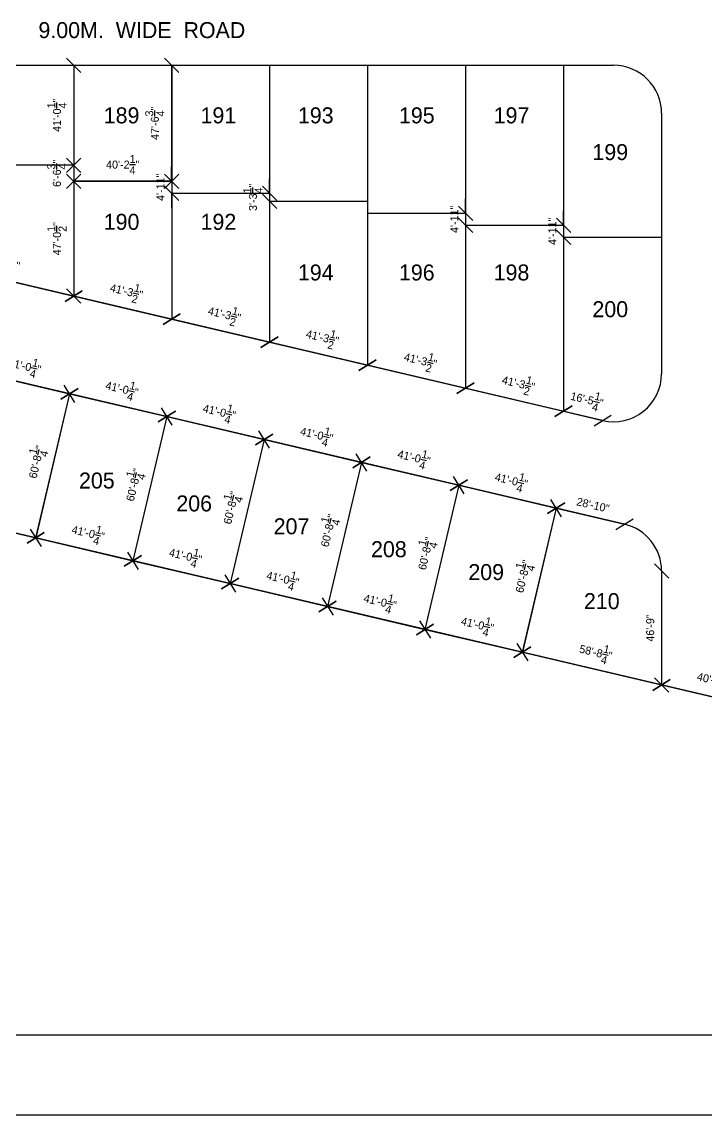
# Model space of a CAD drawing. Header units: inches. Extents: x 250 to 814, y -1477 to -285.
# Drawn here: x 535.48 to 544.03, y -866.9 to -853.23 of the extents above; entities that cross this region are included whole.
import ezdxf

# ---------------------------------------------------------------- set-up
doc = ezdxf.new("R2010")
doc.units = ezdxf.units.IN
doc.header["$MEASUREMENT"] = 0
doc.styles.get("Standard").update_dxf_attribs({"font": 'FRAMDCN.TTF', "height": 0.2})
doc.styles.add('style1', font='FRAMDCN.TTF', dxfattribs={"height": 0.1})
doc.dimstyles.new('Copy of 1000', dxfattribs={"dimtxt": 0.18, "dimasz": 0.18, "dimexe": 0.18, "dimexo": 0.0625, "dimgap": 0.09, "dimtad": 1, "dimtoh": 1, "dimlfac": 393.7, "dimzin": 0, "dimdsep": 46, "dimlunit": 4, "dimtxsty": 'Standard', "dimblk": 'OBLIQUE', "dimcen": 0.09, "dimse1": 1, "dimse2": 1, "dimadec": 0, "dimazin": 0, "dimtfac": 1, "dimtofl": 0, "dimtmove": 0, "dimatfit": 3, "dimfxl": 1, "dimtolj": 1, "dimtzin": 0, "dimarcsym": 0})

# ---------------------------------------------------------------- blocks, each defined once
blk = doc.blocks.new('_Oblique')
at = {"color": 0, "linetype": 'ByBlock', "lineweight": -2}
blk.add_line((-0.5, -0.5), (0.5, 0.5), dxfattribs=at)
blk = doc.blocks.new('*D268')
at = {"color": 0, "lineweight": -2, "transparency": 16777216}
blk.add_line((536.076, -857.881), (535.653, -859.682), dxfattribs=at)
at = {"layer": 'Defpoints', "color": 0, "transparency": 16777216}
for p in [(536.076, -857.881), (535.653, -859.682), (535.653, -859.682)]:
    blk.add_point(p, dxfattribs=at)
at = {"color": 0, "lineweight": -2, "transparency": 16777216, "xscale": 0.18, "yscale": 0.18, "zscale": 0.18}
for p, rotation in [((536.076, -857.881), 76.77577266893844), ((535.653, -859.682), 256.7757726689385)]:
    blk.add_blockref('_Oblique', p, dxfattribs=dict(at, rotation=rotation))
at = {"color": 0, "transparency": 16777216, "insert": (535.661, -858.734), "char_height": 0.1, "attachment_point": 5, "rotation": 76.7758, "style": 'style1'}
blk.add_mtext('\\A1;60\'-8{\\H1.000000x;\\S1/4;}"', dxfattribs=at)
blk = doc.blocks.new('*D269')
at = {"color": 0, "lineweight": -2, "transparency": 16777216}
blk.add_line((537.293, -858.167), (536.869, -859.968), dxfattribs=at)
at = {"layer": 'Defpoints', "color": 0, "transparency": 16777216}
for p in [(537.293, -858.167), (536.869, -859.968), (536.869, -859.968)]:
    blk.add_point(p, dxfattribs=at)
at = {"color": 0, "lineweight": -2, "transparency": 16777216, "xscale": 0.18, "yscale": 0.18, "zscale": 0.18}
for p, rotation in [((537.293, -858.167), 76.77577266893844), ((536.869, -859.968), 256.7757726689385)]:
    blk.add_blockref('_Oblique', p, dxfattribs=dict(at, rotation=rotation))
at = {"color": 0, "transparency": 16777216, "insert": (536.878, -859.02), "char_height": 0.1, "attachment_point": 5, "rotation": 76.7758, "style": 'style1'}
blk.add_mtext('\\A1;60\'-8{\\H1.000000x;\\S1/4;}"', dxfattribs=at)
blk = doc.blocks.new('*D270')
at = {"color": 0, "lineweight": -2, "transparency": 16777216}
blk.add_line((538.509, -858.453), (538.086, -860.254), dxfattribs=at)
at = {"layer": 'Defpoints', "color": 0, "transparency": 16777216}
for p in [(538.509, -858.453), (538.086, -860.254), (538.086, -860.254)]:
    blk.add_point(p, dxfattribs=at)
at = {"color": 0, "lineweight": -2, "transparency": 16777216, "xscale": 0.18, "yscale": 0.18, "zscale": 0.18}
for p, rotation in [((538.509, -858.453), 76.77577266893508), ((538.086, -860.254), 256.7757726689351)]:
    blk.add_blockref('_Oblique', p, dxfattribs=dict(at, rotation=rotation))
at = {"color": 0, "transparency": 16777216, "insert": (538.094, -859.306), "char_height": 0.1, "attachment_point": 5, "rotation": 76.7758, "style": 'style1'}
blk.add_mtext('\\A1;60\'-8{\\H1.000000x;\\S1/4;}"', dxfattribs=at)
blk = doc.blocks.new('*D271')
at = {"color": 0, "lineweight": -2, "transparency": 16777216}
blk.add_line((539.726, -858.739), (539.303, -860.54), dxfattribs=at)
at = {"layer": 'Defpoints', "color": 0, "transparency": 16777216}
for p in [(539.726, -858.739), (539.303, -860.54), (539.303, -860.54)]:
    blk.add_point(p, dxfattribs=at)
at = {"color": 0, "lineweight": -2, "transparency": 16777216, "xscale": 0.18, "yscale": 0.18, "zscale": 0.18}
for p, rotation in [((539.726, -858.739), 76.77577266893844), ((539.303, -860.54), 256.7757726689385)]:
    blk.add_blockref('_Oblique', p, dxfattribs=dict(at, rotation=rotation))
at = {"color": 0, "transparency": 16777216, "insert": (539.311, -859.592), "char_height": 0.1, "attachment_point": 5, "rotation": 76.7758, "style": 'style1'}
blk.add_mtext('\\A1;60\'-8{\\H1.000000x;\\S1/4;}"', dxfattribs=at)
blk = doc.blocks.new('*D272')
at = {"color": 0, "lineweight": -2, "transparency": 16777216}
blk.add_line((540.943, -859.025), (540.52, -860.826), dxfattribs=at)
at = {"layer": 'Defpoints', "color": 0, "transparency": 16777216}
for p in [(540.943, -859.025), (540.52, -860.826), (540.52, -860.826)]:
    blk.add_point(p, dxfattribs=at)
at = {"color": 0, "lineweight": -2, "transparency": 16777216, "xscale": 0.18, "yscale": 0.18, "zscale": 0.18}
for p, rotation in [((540.943, -859.025), 76.77577266893844), ((540.52, -860.826), 256.7757726689385)]:
    blk.add_blockref('_Oblique', p, dxfattribs=dict(at, rotation=rotation))
at = {"color": 0, "transparency": 16777216, "insert": (540.528, -859.878), "char_height": 0.1, "attachment_point": 5, "rotation": 76.7758, "style": 'style1'}
blk.add_mtext('\\A1;60\'-8{\\H1.000000x;\\S1/4;}"', dxfattribs=at)
blk = doc.blocks.new('*D273')
at = {"color": 0, "lineweight": -2, "transparency": 16777216}
blk.add_line((542.16, -859.311), (541.737, -861.112), dxfattribs=at)
at = {"layer": 'Defpoints', "color": 0, "transparency": 16777216}
for p in [(542.16, -859.311), (541.737, -861.112), (541.737, -861.112)]:
    blk.add_point(p, dxfattribs=at)
at = {"color": 0, "lineweight": -2, "transparency": 16777216, "xscale": 0.18, "yscale": 0.18, "zscale": 0.18}
for p, rotation in [((542.16, -859.311), 76.77577266893844), ((541.737, -861.112), 256.7757726689385)]:
    blk.add_blockref('_Oblique', p, dxfattribs=dict(at, rotation=rotation))
at = {"color": 0, "transparency": 16777216, "insert": (541.745, -860.164), "char_height": 0.1, "attachment_point": 5, "rotation": 76.7758, "style": 'style1'}
blk.add_mtext('\\A1;60\'-8{\\H1.000000x;\\S1/4;}"', dxfattribs=at)
blk = doc.blocks.new('*D725')
at = {"color": 0, "lineweight": -2, "transparency": 16777216}
blk.add_line((534.278, -856.226), (536.128, -856.661), dxfattribs=at)
at = {"layer": 'Defpoints', "color": 0, "transparency": 16777216}
for p in [(534.278, -856.226), (536.128, -856.661), (536.128, -856.661)]:
    blk.add_point(p, dxfattribs=at)
at = {"color": 0, "lineweight": -2, "transparency": 16777216, "xscale": 0.18, "yscale": 0.18, "zscale": 0.18}
for p, rotation in [((534.278, -856.226), 166.7757726689379), ((536.128, -856.661), 346.7757726689379)]:
    blk.add_blockref('_Oblique', p, dxfattribs=dict(at, rotation=rotation))
at = {"color": 0, "transparency": 16777216, "insert": (535.251, -856.24), "char_height": 0.1, "attachment_point": 5, "rotation": 346.7758, "style": 'style1'}
blk.add_mtext('\\A1;62\'-4{\\H1.000000x;\\S1/4;}"', dxfattribs=at)
blk = doc.blocks.new('*D726')
at = {"color": 0, "lineweight": -2, "transparency": 16777216}
blk.add_line((536.128, -856.661), (537.353, -856.949), dxfattribs=at)
at = {"layer": 'Defpoints', "color": 0, "transparency": 16777216}
for p in [(536.128, -856.661), (537.353, -856.949), (537.353, -856.949)]:
    blk.add_point(p, dxfattribs=at)
at = {"color": 0, "lineweight": -2, "transparency": 16777216, "xscale": 0.18, "yscale": 0.18, "zscale": 0.18}
for p, rotation in [((536.128, -856.661), 166.7757726689315), ((537.353, -856.949), 346.7757726689315)]:
    blk.add_blockref('_Oblique', p, dxfattribs=dict(at, rotation=rotation))
at = {"color": 0, "transparency": 16777216, "insert": (536.788, -856.601), "char_height": 0.1, "attachment_point": 5, "rotation": 346.7758, "style": 'style1'}
blk.add_mtext('\\A1;41\'-3{\\H1.000000x;\\S1/2;}"', dxfattribs=at)
blk = doc.blocks.new('*D727')
at = {"color": 0, "lineweight": -2, "transparency": 16777216}
blk.add_line((537.353, -856.949), (538.578, -857.237), dxfattribs=at)
at = {"layer": 'Defpoints', "color": 0, "transparency": 16777216}
for p in [(537.353, -856.949), (538.578, -857.237), (538.578, -857.237)]:
    blk.add_point(p, dxfattribs=at)
at = {"color": 0, "lineweight": -2, "transparency": 16777216, "xscale": 0.18, "yscale": 0.18, "zscale": 0.18}
for p, rotation in [((537.353, -856.949), 166.7757726689403), ((538.578, -857.237), 346.7757726689403)]:
    blk.add_blockref('_Oblique', p, dxfattribs=dict(at, rotation=rotation))
at = {"color": 0, "transparency": 16777216, "insert": (538.013, -856.889), "char_height": 0.1, "attachment_point": 5, "rotation": 346.7758, "style": 'style1'}
blk.add_mtext('\\A1;41\'-3{\\H1.000000x;\\S1/2;}"', dxfattribs=at)
blk = doc.blocks.new('*D728')
at = {"color": 0, "lineweight": -2, "transparency": 16777216}
blk.add_line((538.578, -857.237), (539.803, -857.525), dxfattribs=at)
at = {"layer": 'Defpoints', "color": 0, "transparency": 16777216}
for p in [(538.578, -857.237), (539.803, -857.525), (539.803, -857.525)]:
    blk.add_point(p, dxfattribs=at)
at = {"color": 0, "lineweight": -2, "transparency": 16777216, "xscale": 0.18, "yscale": 0.18, "zscale": 0.18}
for p, rotation in [((538.578, -857.237), 166.7757726689427), ((539.803, -857.525), 346.7757726689427)]:
    blk.add_blockref('_Oblique', p, dxfattribs=dict(at, rotation=rotation))
at = {"color": 0, "transparency": 16777216, "insert": (539.238, -857.177), "char_height": 0.1, "attachment_point": 5, "rotation": 346.7758, "style": 'style1'}
blk.add_mtext('\\A1;41\'-3{\\H1.000000x;\\S1/2;}"', dxfattribs=at)
blk = doc.blocks.new('*D729')
at = {"color": 0, "lineweight": -2, "transparency": 16777216}
blk.add_line((539.803, -857.525), (541.028, -857.812), dxfattribs=at)
at = {"layer": 'Defpoints', "color": 0, "transparency": 16777216}
for p in [(539.803, -857.525), (541.028, -857.812), (541.028, -857.812)]:
    blk.add_point(p, dxfattribs=at)
at = {"color": 0, "lineweight": -2, "transparency": 16777216, "xscale": 0.18, "yscale": 0.18, "zscale": 0.18}
for p, rotation in [((539.803, -857.525), 166.7757726689365), ((541.028, -857.812), 346.7757726689366)]:
    blk.add_blockref('_Oblique', p, dxfattribs=dict(at, rotation=rotation))
at = {"color": 0, "transparency": 16777216, "insert": (540.463, -857.465), "char_height": 0.1, "attachment_point": 5, "rotation": 346.7758, "style": 'style1'}
blk.add_mtext('\\A1;41\'-3{\\H1.000000x;\\S1/2;}"', dxfattribs=at)
blk = doc.blocks.new('*D730')
at = {"color": 0, "lineweight": -2, "transparency": 16777216}
blk.add_line((541.028, -857.812), (542.253, -858.1), dxfattribs=at)
at = {"layer": 'Defpoints', "color": 0, "transparency": 16777216}
for p in [(541.028, -857.812), (542.253, -858.1), (542.253, -858.1)]:
    blk.add_point(p, dxfattribs=at)
at = {"color": 0, "lineweight": -2, "transparency": 16777216, "xscale": 0.18, "yscale": 0.18, "zscale": 0.18}
for p, rotation in [((541.028, -857.812), 166.7757726689466), ((542.253, -858.1), 346.7757726689466)]:
    blk.add_blockref('_Oblique', p, dxfattribs=dict(at, rotation=rotation))
at = {"color": 0, "transparency": 16777216, "insert": (541.688, -857.753), "char_height": 0.1, "attachment_point": 5, "rotation": 346.7758, "style": 'style1'}
blk.add_mtext('\\A1;41\'-3{\\H1.000000x;\\S1/2;}"', dxfattribs=at)
blk = doc.blocks.new('*D731')
at = {"color": 0, "lineweight": -2, "transparency": 16777216}
blk.add_line((542.253, -858.1), (542.741, -858.215), dxfattribs=at)
at = {"layer": 'Defpoints', "color": 0, "transparency": 16777216}
for p in [(542.253, -858.1), (542.741, -858.215), (542.741, -858.215)]:
    blk.add_point(p, dxfattribs=at)
at = {"color": 0, "lineweight": -2, "transparency": 16777216, "xscale": 0.18, "yscale": 0.18, "zscale": 0.18}
for p, rotation in [((542.253, -858.1), 166.7757726689391), ((542.741, -858.215), 346.7757726689391)]:
    blk.add_blockref('_Oblique', p, dxfattribs=dict(at, rotation=rotation))
at = {"color": 0, "transparency": 16777216, "insert": (542.545, -857.954), "char_height": 0.1, "attachment_point": 5, "rotation": 346.7758, "style": 'style1'}
blk.add_mtext('\\A1;16\'-5{\\H1.000000x;\\S1/4;}"', dxfattribs=at)
blk = doc.blocks.new('*D734')
at = {"color": 0, "lineweight": -2, "transparency": 16777216}
blk.add_line((536.128, -855.027), (534.278, -855.027), dxfattribs=at)
at = {"layer": 'Defpoints', "color": 0, "transparency": 16777216}
for p in [(534.278, -855.027), (534.278, -855.027), (536.128, -855.027)]:
    blk.add_point(p, dxfattribs=at)
at = {"color": 0, "lineweight": -2, "transparency": 16777216, "xscale": 0.18, "yscale": 0.18, "zscale": 0.18, "rotation": 180}
blk.add_blockref('_Oblique', (534.278, -855.027), dxfattribs=at)
at = {"color": 0, "lineweight": -2, "transparency": 16777216, "xscale": 0.18, "yscale": 0.18, "zscale": 0.18}
blk.add_blockref('_Oblique', (536.128, -855.027), dxfattribs=at)
at = {"color": 0, "transparency": 16777216, "insert": (535.203, -854.818), "char_height": 0.1, "attachment_point": 5, "style": 'style1'}
blk.add_mtext('\\A1;60\'-8{\\H1.000000x;\\S1/4;}"', dxfattribs=at)
blk = doc.blocks.new('*D275')
at = {"color": 0, "lineweight": -2, "transparency": 16777216}
blk.add_line((536.128, -853.777), (536.128, -855.027), dxfattribs=at)
at = {"layer": 'Defpoints', "color": 0, "transparency": 16777216}
for p in [(536.128, -853.777), (536.128, -855.027), (536.128, -855.027)]:
    blk.add_point(p, dxfattribs=at)
at = {"color": 0, "lineweight": -2, "transparency": 16777216, "xscale": 0.18, "yscale": 0.18, "zscale": 0.18}
for p, rotation in [((536.128, -853.777), 90), ((536.128, -855.027), 270)]:
    blk.add_blockref('_Oblique', p, dxfattribs=dict(at, rotation=rotation))
at = {"color": 0, "transparency": 16777216, "insert": (535.919, -854.402), "char_height": 0.1, "attachment_point": 5, "rotation": 90, "style": 'style1'}
blk.add_mtext('\\A1;41\'-0{\\H1.000000x;\\S1/4;}"', dxfattribs=at)
blk = doc.blocks.new('*D735')
at = {"color": 0, "lineweight": -2, "transparency": 16777216}
blk.add_line((536.128, -855.027), (536.128, -855.227), dxfattribs=at)
at = {"layer": 'Defpoints', "color": 0, "transparency": 16777216}
for p in [(536.128, -855.027), (536.128, -855.227), (536.128, -855.227)]:
    blk.add_point(p, dxfattribs=at)
at = {"color": 0, "lineweight": -2, "transparency": 16777216, "xscale": 0.18, "yscale": 0.18, "zscale": 0.18}
for p, rotation in [((536.128, -855.027), 90), ((536.128, -855.227), 270)]:
    blk.add_blockref('_Oblique', p, dxfattribs=dict(at, rotation=rotation))
at = {"color": 0, "transparency": 16777216, "insert": (535.918, -855.127), "char_height": 0.1, "attachment_point": 5, "rotation": 90, "style": 'style1'}
blk.add_mtext('\\A1;6\'-6{\\H1.000000x;\\S3/4;}"', dxfattribs=at)
blk = doc.blocks.new('*D736')
at = {"color": 0, "lineweight": -2, "transparency": 16777216}
blk.add_line((536.128, -855.227), (536.128, -856.661), dxfattribs=at)
at = {"layer": 'Defpoints', "color": 0, "transparency": 16777216}
for p in [(536.128, -855.227), (536.128, -856.661), (536.128, -856.661)]:
    blk.add_point(p, dxfattribs=at)
at = {"color": 0, "lineweight": -2, "transparency": 16777216, "xscale": 0.18, "yscale": 0.18, "zscale": 0.18}
for p, rotation in [((536.128, -855.227), 90), ((536.128, -856.661), 270)]:
    blk.add_blockref('_Oblique', p, dxfattribs=dict(at, rotation=rotation))
at = {"color": 0, "transparency": 16777216, "insert": (535.919, -855.944), "char_height": 0.1, "attachment_point": 5, "rotation": 90, "style": 'style1'}
blk.add_mtext('\\A1;47\'-0{\\H1.000000x;\\S1/2;}"', dxfattribs=at)
blk = doc.blocks.new('*D737')
at = {"color": 0, "lineweight": -2, "transparency": 16777216}
blk.add_line((537.353, -855.227), (536.128, -855.227), dxfattribs=at)
at = {"layer": 'Defpoints', "color": 0, "transparency": 16777216}
for p in [(536.128, -855.227), (536.128, -855.227), (537.353, -855.227)]:
    blk.add_point(p, dxfattribs=at)
at = {"color": 0, "lineweight": -2, "transparency": 16777216, "xscale": 0.18, "yscale": 0.18, "zscale": 0.18, "rotation": 180}
blk.add_blockref('_Oblique', (536.128, -855.227), dxfattribs=at)
at = {"color": 0, "lineweight": -2, "transparency": 16777216, "xscale": 0.18, "yscale": 0.18, "zscale": 0.18}
blk.add_blockref('_Oblique', (537.353, -855.227), dxfattribs=at)
at = {"color": 0, "transparency": 16777216, "insert": (536.741, -855.018), "char_height": 0.1, "attachment_point": 5, "style": 'style1'}
blk.add_mtext('\\A1;40\'-2{\\H1.000000x;\\S1/4;}"', dxfattribs=at)
blk = doc.blocks.new('*D276')
at = {"color": 0, "lineweight": -2, "transparency": 16777216}
blk.add_line((537.353, -853.777), (537.353, -855.227), dxfattribs=at)
at = {"layer": 'Defpoints', "color": 0, "transparency": 16777216}
for p in [(537.353, -853.777), (537.353, -855.227), (537.353, -855.227)]:
    blk.add_point(p, dxfattribs=at)
at = {"color": 0, "lineweight": -2, "transparency": 16777216, "xscale": 0.18, "yscale": 0.18, "zscale": 0.18}
for p, rotation in [((537.353, -853.777), 90), ((537.353, -855.227), 270)]:
    blk.add_blockref('_Oblique', p, dxfattribs=dict(at, rotation=rotation))
at = {"color": 0, "transparency": 16777216, "insert": (537.143, -854.502), "char_height": 0.1, "attachment_point": 5, "rotation": 90, "style": 'style1'}
blk.add_mtext('\\A1;47\'-6{\\H1.000000x;\\S3/4;}"', dxfattribs=at)
blk = doc.blocks.new('*D738')
at = {"color": 0, "lineweight": -2, "transparency": 16777216}
for p, q in [((537.353, -855.227), (537.353, -855.047)), ((537.353, -855.377), (537.353, -855.557))]:
    blk.add_line(p, q, dxfattribs=at)
at = {"layer": 'Defpoints', "color": 0, "transparency": 16777216}
for p in [(537.353, -855.227), (537.353, -855.377), (537.353, -855.377)]:
    blk.add_point(p, dxfattribs=at)
at = {"color": 0, "lineweight": -2, "transparency": 16777216, "xscale": 0.18, "yscale": 0.18, "zscale": 0.18}
for p, rotation in [((537.353, -855.227), 270), ((537.353, -855.377), 90)]:
    blk.add_blockref('_Oblique', p, dxfattribs=dict(at, rotation=rotation))
at = {"color": 0, "transparency": 16777216, "insert": (537.212, -855.302), "char_height": 0.1, "attachment_point": 5, "rotation": 90, "style": 'style1'}
blk.add_mtext('\\A1;4\'-11"', dxfattribs=at)
blk = doc.blocks.new('*D740')
at = {"color": 0, "lineweight": -2, "transparency": 16777216}
for p, q in [((538.578, -855.377), (538.578, -855.197)), ((538.578, -855.477), (538.578, -855.657))]:
    blk.add_line(p, q, dxfattribs=at)
at = {"layer": 'Defpoints', "color": 0, "transparency": 16777216}
for p in [(538.578, -855.377), (538.578, -855.477), (538.578, -855.477)]:
    blk.add_point(p, dxfattribs=at)
at = {"color": 0, "lineweight": -2, "transparency": 16777216, "xscale": 0.18, "yscale": 0.18, "zscale": 0.18}
for p, rotation in [((538.578, -855.377), 270), ((538.578, -855.477), 90)]:
    blk.add_blockref('_Oblique', p, dxfattribs=dict(at, rotation=rotation))
at = {"color": 0, "transparency": 16777216, "insert": (538.369, -855.427), "char_height": 0.1, "attachment_point": 5, "rotation": 90, "style": 'style1'}
blk.add_mtext('\\A1;3\'-3{\\H1.000000x;\\S1/4;}"', dxfattribs=at)
blk = doc.blocks.new('*D747')
at = {"color": 0, "lineweight": -2, "transparency": 16777216}
for p, q in [((541.028, -855.627), (541.028, -855.447)), ((541.028, -855.777), (541.028, -855.957))]:
    blk.add_line(p, q, dxfattribs=at)
at = {"layer": 'Defpoints', "color": 0, "transparency": 16777216}
for p in [(541.028, -855.627), (541.028, -855.777), (541.028, -855.777)]:
    blk.add_point(p, dxfattribs=at)
at = {"color": 0, "lineweight": -2, "transparency": 16777216, "xscale": 0.18, "yscale": 0.18, "zscale": 0.18}
for p, rotation in [((541.028, -855.627), 270), ((541.028, -855.777), 90)]:
    blk.add_blockref('_Oblique', p, dxfattribs=dict(at, rotation=rotation))
at = {"color": 0, "transparency": 16777216, "insert": (540.887, -855.702), "char_height": 0.1, "attachment_point": 5, "rotation": 90, "style": 'style1'}
blk.add_mtext('\\A1;4\'-11"', dxfattribs=at)
blk = doc.blocks.new('*D749')
at = {"color": 0, "lineweight": -2, "transparency": 16777216}
for p, q in [((542.253, -855.777), (542.253, -855.597)), ((542.253, -855.927), (542.253, -856.107))]:
    blk.add_line(p, q, dxfattribs=at)
at = {"layer": 'Defpoints', "color": 0, "transparency": 16777216}
for p in [(542.253, -855.777), (542.253, -855.927), (542.253, -855.927)]:
    blk.add_point(p, dxfattribs=at)
at = {"color": 0, "lineweight": -2, "transparency": 16777216, "xscale": 0.18, "yscale": 0.18, "zscale": 0.18}
for p, rotation in [((542.253, -855.777), 270), ((542.253, -855.927), 90)]:
    blk.add_blockref('_Oblique', p, dxfattribs=dict(at, rotation=rotation))
at = {"color": 0, "transparency": 16777216, "insert": (542.112, -855.852), "char_height": 0.1, "attachment_point": 5, "rotation": 90, "style": 'style1'}
blk.add_mtext('\\A1;4\'-11"', dxfattribs=at)
blk = doc.blocks.new('*D283')
at = {"color": 0, "lineweight": -2, "transparency": 16777216}
blk.add_line((534.859, -857.595), (536.076, -857.881), dxfattribs=at)
at = {"layer": 'Defpoints', "color": 0, "transparency": 16777216}
for p in [(534.859, -857.595), (536.076, -857.881), (536.076, -857.881)]:
    blk.add_point(p, dxfattribs=at)
at = {"color": 0, "lineweight": -2, "transparency": 16777216, "xscale": 0.18, "yscale": 0.18, "zscale": 0.18}
for p, rotation in [((534.859, -857.595), 166.7757726689345), ((536.076, -857.881), 346.7757726689346)]:
    blk.add_blockref('_Oblique', p, dxfattribs=dict(at, rotation=rotation))
at = {"color": 0, "transparency": 16777216, "insert": (535.515, -857.535), "char_height": 0.1, "attachment_point": 5, "rotation": 346.7758, "style": 'style1'}
blk.add_mtext('\\A1;41\'-0{\\H1.000000x;\\S1/4;}"', dxfattribs=at)
blk = doc.blocks.new('*D284')
at = {"color": 0, "lineweight": -2, "transparency": 16777216}
blk.add_line((536.076, -857.881), (537.293, -858.167), dxfattribs=at)
at = {"layer": 'Defpoints', "color": 0, "transparency": 16777216}
for p in [(536.076, -857.881), (537.293, -858.167), (537.293, -858.167)]:
    blk.add_point(p, dxfattribs=at)
at = {"color": 0, "lineweight": -2, "transparency": 16777216, "xscale": 0.18, "yscale": 0.18, "zscale": 0.18}
for p, rotation in [((536.076, -857.881), 166.7757726689402), ((537.293, -858.167), 346.7757726689403)]:
    blk.add_blockref('_Oblique', p, dxfattribs=dict(at, rotation=rotation))
at = {"color": 0, "transparency": 16777216, "insert": (536.732, -857.821), "char_height": 0.1, "attachment_point": 5, "rotation": 346.7758, "style": 'style1'}
blk.add_mtext('\\A1;41\'-0{\\H1.000000x;\\S1/4;}"', dxfattribs=at)
blk = doc.blocks.new('*D285')
at = {"color": 0, "lineweight": -2, "transparency": 16777216}
blk.add_line((537.293, -858.167), (538.509, -858.453), dxfattribs=at)
at = {"layer": 'Defpoints', "color": 0, "transparency": 16777216}
for p in [(537.293, -858.167), (538.509, -858.453), (538.509, -858.453)]:
    blk.add_point(p, dxfattribs=at)
at = {"color": 0, "lineweight": -2, "transparency": 16777216, "xscale": 0.18, "yscale": 0.18, "zscale": 0.18}
for p, rotation in [((537.293, -858.167), 166.7757726689232), ((538.509, -858.453), 346.7757726689232)]:
    blk.add_blockref('_Oblique', p, dxfattribs=dict(at, rotation=rotation))
at = {"color": 0, "transparency": 16777216, "insert": (537.949, -858.107), "char_height": 0.1, "attachment_point": 5, "rotation": 346.7758, "style": 'style1'}
blk.add_mtext('\\A1;41\'-0{\\H1.000000x;\\S1/4;}"', dxfattribs=at)
blk = doc.blocks.new('*D286')
at = {"color": 0, "lineweight": -2, "transparency": 16777216}
blk.add_line((538.509, -858.453), (539.726, -858.739), dxfattribs=at)
at = {"layer": 'Defpoints', "color": 0, "transparency": 16777216}
for p in [(538.509, -858.453), (539.726, -858.739), (539.726, -858.739)]:
    blk.add_point(p, dxfattribs=at)
at = {"color": 0, "lineweight": -2, "transparency": 16777216, "xscale": 0.18, "yscale": 0.18, "zscale": 0.18}
for p, rotation in [((538.509, -858.453), 166.775772668922), ((539.726, -858.739), 346.775772668922)]:
    blk.add_blockref('_Oblique', p, dxfattribs=dict(at, rotation=rotation))
at = {"color": 0, "transparency": 16777216, "insert": (539.166, -858.393), "char_height": 0.1, "attachment_point": 5, "rotation": 346.7758, "style": 'style1'}
blk.add_mtext('\\A1;41\'-0{\\H1.000000x;\\S1/4;}"', dxfattribs=at)
blk = doc.blocks.new('*D287')
at = {"color": 0, "lineweight": -2, "transparency": 16777216}
blk.add_line((539.726, -858.739), (540.943, -859.025), dxfattribs=at)
at = {"layer": 'Defpoints', "color": 0, "transparency": 16777216}
for p in [(539.726, -858.739), (540.943, -859.025), (540.943, -859.025)]:
    blk.add_point(p, dxfattribs=at)
at = {"color": 0, "lineweight": -2, "transparency": 16777216, "xscale": 0.18, "yscale": 0.18, "zscale": 0.18}
for p, rotation in [((539.726, -858.739), 166.7757726689372), ((540.943, -859.025), 346.7757726689372)]:
    blk.add_blockref('_Oblique', p, dxfattribs=dict(at, rotation=rotation))
at = {"color": 0, "transparency": 16777216, "insert": (540.383, -858.679), "char_height": 0.1, "attachment_point": 5, "rotation": 346.7758, "style": 'style1'}
blk.add_mtext('\\A1;41\'-0{\\H1.000000x;\\S1/4;}"', dxfattribs=at)
blk = doc.blocks.new('*D288')
at = {"color": 0, "lineweight": -2, "transparency": 16777216}
blk.add_line((540.943, -859.025), (542.16, -859.311), dxfattribs=at)
at = {"layer": 'Defpoints', "color": 0, "transparency": 16777216}
for p in [(540.943, -859.025), (542.16, -859.311), (542.16, -859.311)]:
    blk.add_point(p, dxfattribs=at)
at = {"color": 0, "lineweight": -2, "transparency": 16777216, "xscale": 0.18, "yscale": 0.18, "zscale": 0.18}
for p, rotation in [((540.943, -859.025), 166.7757726689321), ((542.16, -859.311), 346.7757726689322)]:
    blk.add_blockref('_Oblique', p, dxfattribs=dict(at, rotation=rotation))
at = {"color": 0, "transparency": 16777216, "insert": (541.599, -858.965), "char_height": 0.1, "attachment_point": 5, "rotation": 346.7758, "style": 'style1'}
blk.add_mtext('\\A1;41\'-0{\\H1.000000x;\\S1/4;}"', dxfattribs=at)
blk = doc.blocks.new('*D758')
at = {"color": 0, "lineweight": -2, "transparency": 16777216}
blk.add_line((542.16, -859.311), (543.015, -859.512), dxfattribs=at)
at = {"layer": 'Defpoints', "color": 0, "transparency": 16777216}
for p in [(542.16, -859.311), (543.015, -859.512), (543.015, -859.512)]:
    blk.add_point(p, dxfattribs=at)
at = {"color": 0, "lineweight": -2, "transparency": 16777216, "xscale": 0.18, "yscale": 0.18, "zscale": 0.18}
for p, rotation in [((542.16, -859.311), 166.7757726689445), ((543.015, -859.512), 346.7757726689445)]:
    blk.add_blockref('_Oblique', p, dxfattribs=dict(at, rotation=rotation))
at = {"color": 0, "transparency": 16777216, "insert": (542.62, -859.273), "char_height": 0.1, "attachment_point": 5, "rotation": 346.7758, "style": 'style1'}
blk.add_mtext('\\A1;28\'-10"', dxfattribs=at)
blk = doc.blocks.new('*D759')
at = {"color": 0, "lineweight": -2, "transparency": 16777216}
blk.add_line((543.478, -860.096), (543.478, -861.521), dxfattribs=at)
at = {"layer": 'Defpoints', "color": 0, "transparency": 16777216}
for p in [(543.478, -860.096), (543.478, -861.521), (543.478, -861.521)]:
    blk.add_point(p, dxfattribs=at)
at = {"color": 0, "lineweight": -2, "transparency": 16777216, "xscale": 0.18, "yscale": 0.18, "zscale": 0.18}
for p, rotation in [((543.478, -860.096), 90), ((543.478, -861.521), 270)]:
    blk.add_blockref('_Oblique', p, dxfattribs=dict(at, rotation=rotation))
at = {"color": 0, "transparency": 16777216, "insert": (543.336, -860.809), "char_height": 0.1, "attachment_point": 5, "rotation": 90, "style": 'style1'}
blk.add_mtext('\\A1;46\'-9"', dxfattribs=at)
blk = doc.blocks.new('*D762')
at = {"color": 0, "lineweight": -2, "transparency": 16777216}
blk.add_line((534.436, -859.396), (535.653, -859.682), dxfattribs=at)
at = {"layer": 'Defpoints', "color": 0, "transparency": 16777216}
for p in [(534.436, -859.396), (535.653, -859.682), (535.653, -859.682)]:
    blk.add_point(p, dxfattribs=at)
at = {"color": 0, "lineweight": -2, "transparency": 16777216, "xscale": 0.18, "yscale": 0.18, "zscale": 0.18}
for p, rotation in [((534.436, -859.396), 166.7757726689345), ((535.653, -859.682), 346.7757726689346)]:
    blk.add_blockref('_Oblique', p, dxfattribs=dict(at, rotation=rotation))
at = {"color": 0, "transparency": 16777216, "insert": (535.092, -859.336), "char_height": 0.1, "attachment_point": 5, "rotation": 346.7758, "style": 'style1'}
blk.add_mtext('\\A1;41\'-0{\\H1.000000x;\\S1/4;}"', dxfattribs=at)
blk = doc.blocks.new('*D290')
at = {"color": 0, "lineweight": -2, "transparency": 16777216}
blk.add_line((535.653, -859.682), (536.869, -859.968), dxfattribs=at)
at = {"layer": 'Defpoints', "color": 0, "transparency": 16777216}
for p in [(535.653, -859.682), (536.869, -859.968), (536.869, -859.968)]:
    blk.add_point(p, dxfattribs=at)
at = {"color": 0, "lineweight": -2, "transparency": 16777216, "xscale": 0.18, "yscale": 0.18, "zscale": 0.18}
for p, rotation in [((535.653, -859.682), 166.7757726689361), ((536.869, -859.968), 346.7757726689361)]:
    blk.add_blockref('_Oblique', p, dxfattribs=dict(at, rotation=rotation))
at = {"color": 0, "transparency": 16777216, "insert": (536.309, -859.622), "char_height": 0.1, "attachment_point": 5, "rotation": 346.7758, "style": 'style1'}
blk.add_mtext('\\A1;41\'-0{\\H1.000000x;\\S1/4;}"', dxfattribs=at)
blk = doc.blocks.new('*D291')
at = {"color": 0, "lineweight": -2, "transparency": 16777216}
blk.add_line((536.869, -859.968), (538.086, -860.254), dxfattribs=at)
at = {"layer": 'Defpoints', "color": 0, "transparency": 16777216}
for p in [(536.869, -859.968), (538.086, -860.254), (538.086, -860.254)]:
    blk.add_point(p, dxfattribs=at)
at = {"color": 0, "lineweight": -2, "transparency": 16777216, "xscale": 0.18, "yscale": 0.18, "zscale": 0.18}
for p, rotation in [((536.869, -859.968), 166.7757726689384), ((538.086, -860.254), 346.7757726689384)]:
    blk.add_blockref('_Oblique', p, dxfattribs=dict(at, rotation=rotation))
at = {"color": 0, "transparency": 16777216, "insert": (537.526, -859.908), "char_height": 0.1, "attachment_point": 5, "rotation": 346.7758, "style": 'style1'}
blk.add_mtext('\\A1;41\'-0{\\H1.000000x;\\S1/4;}"', dxfattribs=at)
blk = doc.blocks.new('*D763')
at = {"color": 0, "lineweight": -2, "transparency": 16777216}
blk.add_line((538.086, -860.254), (539.303, -860.54), dxfattribs=at)
at = {"layer": 'Defpoints', "color": 0, "transparency": 16777216}
for p in [(538.086, -860.254), (539.303, -860.54), (539.303, -860.54)]:
    blk.add_point(p, dxfattribs=at)
at = {"color": 0, "lineweight": -2, "transparency": 16777216, "xscale": 0.18, "yscale": 0.18, "zscale": 0.18}
for p, rotation in [((538.086, -860.254), 166.7757726689447), ((539.303, -860.54), 346.7757726689447)]:
    blk.add_blockref('_Oblique', p, dxfattribs=dict(at, rotation=rotation))
at = {"color": 0, "transparency": 16777216, "insert": (538.743, -860.194), "char_height": 0.1, "attachment_point": 5, "rotation": 346.7758, "style": 'style1'}
blk.add_mtext('\\A1;41\'-0{\\H1.000000x;\\S1/4;}"', dxfattribs=at)
blk = doc.blocks.new('*D292')
at = {"color": 0, "lineweight": -2, "transparency": 16777216}
blk.add_line((539.303, -860.54), (540.52, -860.826), dxfattribs=at)
at = {"layer": 'Defpoints', "color": 0, "transparency": 16777216}
for p in [(539.303, -860.54), (540.52, -860.826), (540.52, -860.826)]:
    blk.add_point(p, dxfattribs=at)
at = {"color": 0, "lineweight": -2, "transparency": 16777216, "xscale": 0.18, "yscale": 0.18, "zscale": 0.18}
for p, rotation in [((539.303, -860.54), 166.7757726689256), ((540.52, -860.826), 346.7757726689256)]:
    blk.add_blockref('_Oblique', p, dxfattribs=dict(at, rotation=rotation))
at = {"color": 0, "transparency": 16777216, "insert": (539.959, -860.48), "char_height": 0.1, "attachment_point": 5, "rotation": 346.7758, "style": 'style1'}
blk.add_mtext('\\A1;41\'-0{\\H1.000000x;\\S1/4;}"', dxfattribs=at)
blk = doc.blocks.new('*D764')
at = {"color": 0, "lineweight": -2, "transparency": 16777216}
blk.add_line((540.52, -860.826), (541.737, -861.112), dxfattribs=at)
at = {"layer": 'Defpoints', "color": 0, "transparency": 16777216}
for p in [(540.52, -860.826), (541.737, -861.112), (541.737, -861.112)]:
    blk.add_point(p, dxfattribs=at)
at = {"color": 0, "lineweight": -2, "transparency": 16777216, "xscale": 0.18, "yscale": 0.18, "zscale": 0.18}
for p, rotation in [((540.52, -860.826), 166.7757726689548), ((541.737, -861.112), 346.7757726689549)]:
    blk.add_blockref('_Oblique', p, dxfattribs=dict(at, rotation=rotation))
at = {"color": 0, "transparency": 16777216, "insert": (541.176, -860.766), "char_height": 0.1, "attachment_point": 5, "rotation": 346.7758, "style": 'style1'}
blk.add_mtext('\\A1;41\'-0{\\H1.000000x;\\S1/4;}"', dxfattribs=at)
blk = doc.blocks.new('*D293')
at = {"color": 0, "lineweight": -2, "transparency": 16777216}
blk.add_line((541.737, -861.112), (543.478, -861.521), dxfattribs=at)
at = {"layer": 'Defpoints', "color": 0, "transparency": 16777216}
for p in [(541.737, -861.112), (543.478, -861.521), (543.478, -861.521)]:
    blk.add_point(p, dxfattribs=at)
at = {"color": 0, "lineweight": -2, "transparency": 16777216, "xscale": 0.18, "yscale": 0.18, "zscale": 0.18}
for p, rotation in [((541.737, -861.112), 166.7757726689394), ((543.478, -861.521), 346.7757726689395)]:
    blk.add_blockref('_Oblique', p, dxfattribs=dict(at, rotation=rotation))
at = {"color": 0, "transparency": 16777216, "insert": (542.655, -861.113), "char_height": 0.1, "attachment_point": 5, "rotation": 346.7758, "style": 'style1'}
blk.add_mtext('\\A1;58\'-8{\\H1.000000x;\\S1/4;}"', dxfattribs=at)
blk = doc.blocks.new('*D765')
at = {"color": 0, "lineweight": -2, "transparency": 16777216}
blk.add_line((543.478, -861.521), (544.678, -861.803), dxfattribs=at)
at = {"layer": 'Defpoints', "color": 0, "transparency": 16777216}
for p in [(543.478, -861.521), (544.678, -861.803), (544.678, -861.803)]:
    blk.add_point(p, dxfattribs=at)
at = {"color": 0, "lineweight": -2, "transparency": 16777216, "xscale": 0.18, "yscale": 0.18, "zscale": 0.18}
for p, rotation in [((543.478, -861.521), 166.7757726689355), ((544.678, -861.803), 346.7757726689355)]:
    blk.add_blockref('_Oblique', p, dxfattribs=dict(at, rotation=rotation))
at = {"color": 0, "transparency": 16777216, "insert": (544.126, -861.459), "char_height": 0.1, "attachment_point": 5, "rotation": 346.7758, "style": 'style1'}
blk.add_mtext('\\A1;40\'-5{\\H1.000000x;\\S1/4;}"', dxfattribs=at)
blk = doc.blocks.new('1234')
at = {"color": 1}
for p, q in [((531.028091, -853.776861), (542.878091, -853.776861)), ((536.128091, -853.776861), (536.128091, -856.660908)), ((537.353091, -853.776861), (537.353091, -856.948775)), ((538.578091, -853.776861), (538.578091, -857.236643)), ((539.803091, -853.776861), (539.803091, -857.524511)), ((541.028091, -853.776861), (541.028091, -857.812378)), ((542.253091, -853.776861), (542.253091, -858.100246)), ((543.478091, -854.376861), (543.478091, -857.630773)), ((536.128091, -855.026861), (534.278091, -855.026861)), ((536.128091, -855.226861), (537.353091, -855.226861)), ((542.740833, -858.214863), (531.040833, -855.465433)), ((537.353091, -855.376861), (538.578091, -855.376861)), ((538.578091, -855.476861), (539.803091, -855.476861)), ((539.803091, -855.626861), (541.028091, -855.626861)), ((541.028091, -855.776861), (542.253091, -855.776861)), ((542.253091, -855.926861), (543.478091, -855.926861)), ((543.015348, -859.51206), (531.315348, -856.76263)), ((536.075772, -857.881301), (535.652562, -859.682243)), ((537.292625, -858.167254), (536.869415, -859.968197)), ((538.509478, -858.453208), (538.086267, -860.25415)), ((539.726331, -858.739161), (539.30312, -860.540103)), ((540.943184, -859.025114), (540.519973, -860.826056)), ((542.160037, -859.311067), (541.736826, -861.112009)), ((543.478091, -860.09615), (543.478091, -861.521196))]:
    blk.add_line(p, q, dxfattribs=at)
blk.add_line((553.585453, -863.896366), (512.315178, -854.198098))
for centre, start, end in [((542.878091, -854.376861), 0, 90), ((542.878091, -857.630773), 256.7757727, 0), ((542.878091, -860.09615), 0, 76.7757727)]:
    blk.add_arc(centre, 0.6, start, end, dxfattribs=at)
at = {"insert": (536.980412, -853.2374), "char_height": 0.2, "width": 4.31634683, "attachment_point": 2}
blk.add_mtext('9.00M.  WIDE  ROAD', dxfattribs=at)
at = {"color": 1, "char_height": 0.2, "width": 1.17971751, "attachment_point": 2}
for s, insert in [('189', (536.726833, -854.302667)), ('191', (537.937341, -854.302667)), ('193', (539.154323, -854.302667)), ('195', (540.417479, -854.302667)), ('197', (541.601685, -854.302667)), ('199', (542.836138, -854.76179)), ('190', (536.726833, -855.633135)), ('192', (537.937341, -855.633135)), ('194', (539.154323, -856.266272)), ('196', (540.417479, -856.266272)), ('198', (541.601685, -856.266272)), ('200', (542.836138, -856.725396)), ('205', (536.417758, -858.866136)), ('206', (537.63461, -859.152089)), ('207', (538.851463, -859.438042)), ('208', (540.068316, -859.723995)), ('209', (541.285169, -860.009948)), ('210', (542.73015, -860.373067))]:
    blk.add_mtext(s, dxfattribs=dict(at, insert=insert))
at = {"color": 4}
for p1, p2, picture, middle in [((536.1280908221, -853.7768608556), (536.1280908221, -855.0268608556), '*D275', (535.9190432031, -854.4018608556)), ((537.3530908221, -853.7768608556), (537.3530908221, -855.2268608556), '*D276', (537.1427611518, -854.5018608556)), ((536.1280908221, -855.0268608556), (534.2780908221, -855.0268608556), '*D734', (535.2030908221, -854.8178132366)), ((537.353091, -855.226861), (536.128091, -855.226861), '*D737', (536.740591, -855.017813)), ((536.128091, -855.226861), (536.128091, -856.660908), '*D736', (535.919043, -855.943884)), ((534.278091, -856.226169), (536.128091, -856.660908), '*D725', (535.250913, -856.240034)), ((536.128091, -856.660908), (537.353091, -856.948775), '*D726', (536.788413, -856.601337)), ((537.353091, -856.948775), (538.578091, -857.236643), '*D727', (538.013413, -856.889205)), ((538.578091, -857.236643), (539.803091, -857.524511), '*D728', (539.238413, -857.177073)), ((534.85892, -857.595348), (536.075772, -857.881301), '*D283', (535.515168, -857.534821)), ((539.803091, -857.524511), (541.028091, -857.812378), '*D729', (540.463413, -857.464941)), ((536.0757724, -857.8813013), (537.2926252, -858.1672545), '*D284', (536.7320211, -857.8207737)), ((541.028091, -857.812378), (542.253091, -858.100246), '*D730', (541.688413, -857.752808)), ((536.0757724, -857.8813013), (535.6525617, -859.6822435), '*D268', (535.6606629, -858.7339501)), ((537.2926252, -858.1672545), (536.8694146, -859.9681966), '*D269', (536.8775157, -859.0199033)), ((537.2926252, -858.1672545), (538.509478, -858.4532076), '*D285', (537.9488739, -858.1067269)), ((538.509478, -858.453208), (538.086267, -860.25415), '*D270', (538.094369, -859.305856)), ((538.50947805, -858.45320762), (539.72633087, -858.73916078), '*D286', (539.16572672, -858.39268005)), ((539.7263309, -858.7391608), (539.3031202, -860.540103), '*D271', (539.3112214, -859.5918096)), ((539.7263309, -858.7391608), (540.9431837, -859.0251139), '*D287', (540.3825795, -858.6786332)), ((540.943184, -859.025114), (540.519973, -860.826056), '*D272', (540.528074, -859.877763)), ((540.9431837, -859.0251139), (542.1600365, -859.3110671), '*D288', (541.5994324, -858.9645864)), ((542.160037, -859.311067), (543.015348, -859.51206), '*D758', (542.620138, -859.273493)), ((534.4357089, -859.3962903), (535.6525617, -859.6822435), '*D762', (535.0919576, -859.3357628)), ((542.160037, -859.311067), (541.736826, -861.112009), '*D273', (541.744927, -860.163716)), ((535.6525617337, -859.6822434901), (536.8694145567, -859.9681966454), '*D290', (536.3088104062, -859.6217159194)), ((536.869415, -859.968197), (538.086267, -860.25415), '*D291', (537.525663, -859.907669)), ((543.478091, -860.09615), (543.478091, -861.521196), '*D759', (543.336259, -860.808673)), ((538.0862674, -860.2541498), (539.3031202, -860.540103), '*D763', (538.7425161, -860.1936222)), ((539.30312, -860.540103), (540.519973, -860.826056), '*D292', (539.959369, -860.479575)), ((540.519973, -860.8260561), (541.7368258, -861.1120093), '*D764', (541.1762217, -860.7655285)), ((541.736826, -861.112009), (543.478091, -861.521196), '*D293', (542.655281, -861.113099)), ((543.478091, -861.521196), (544.678091, -861.803189), '*D765', (544.125913, -861.458688))]:
    dim = blk.add_aligned_dim(p1=p1, p2=p2, distance=0, dimstyle='Copy of 1000', override={"dimtxsty": 'style1'}, dxfattribs=at)
    dim.commit()
    dim.dimension.update_dxf_attribs({"geometry": picture, "text_midpoint": middle})
for base, p1, p2, angle, picture, middle, dimtype in [((536.128091, -855.226861), (536.128091, -855.026861), (536.128091, -855.226861), 270, '*D735', (536.128091, -855.126861), 129), ((537.3530908221, -855.3768608556), (537.3530908221, -855.2268608556), (537.3530908221, -855.3768608556), 90, '*D738', (537.3530908221, -855.3018608556), 128), ((538.578091, -855.476861), (538.578091, -855.376861), (538.578091, -855.476861), 90, '*D740', (538.578091, -855.426861), 128), ((541.0280908221, -855.7768608556), (541.0280908221, -855.6268608556), (541.0280908221, -855.7768608556), 90, '*D747', (541.0280908221, -855.7018608556), 128), ((542.2530908221, -855.9268608556), (542.2530908221, -855.7768608556), (542.2530908221, -855.9268608556), 90, '*D749', (542.2530908221, -855.8518608556), 128), ((542.740833, -858.214863), (542.253091, -858.100246), (542.740833, -858.214863), 346.7757727, '*D731', (542.496962, -858.157554), 129)]:
    dim = blk.add_linear_dim(base=base, p1=p1, p2=p2, angle=angle, dimstyle='Copy of 1000', override={"dimtxsty": 'style1'}, dxfattribs=at)
    dim.commit()
    dim.dimension.update_dxf_attribs({"geometry": picture, "text_midpoint": middle, "dimtype": dimtype})

msp = doc.modelspace()

# ---------------------------------------------------------------- linework, layer by layer
for p, q in [((560.41, -865.896), (497.221, -865.896)), ((561.41, -866.896), (496.221, -866.896))]:
    msp.add_line(p, q)

# ---------------------------------------------------------------- block references
at = {"color": 4}
msp.add_blockref('1234', (0, 0), dxfattribs=at)

doc.saveas('drawing.dxf')
